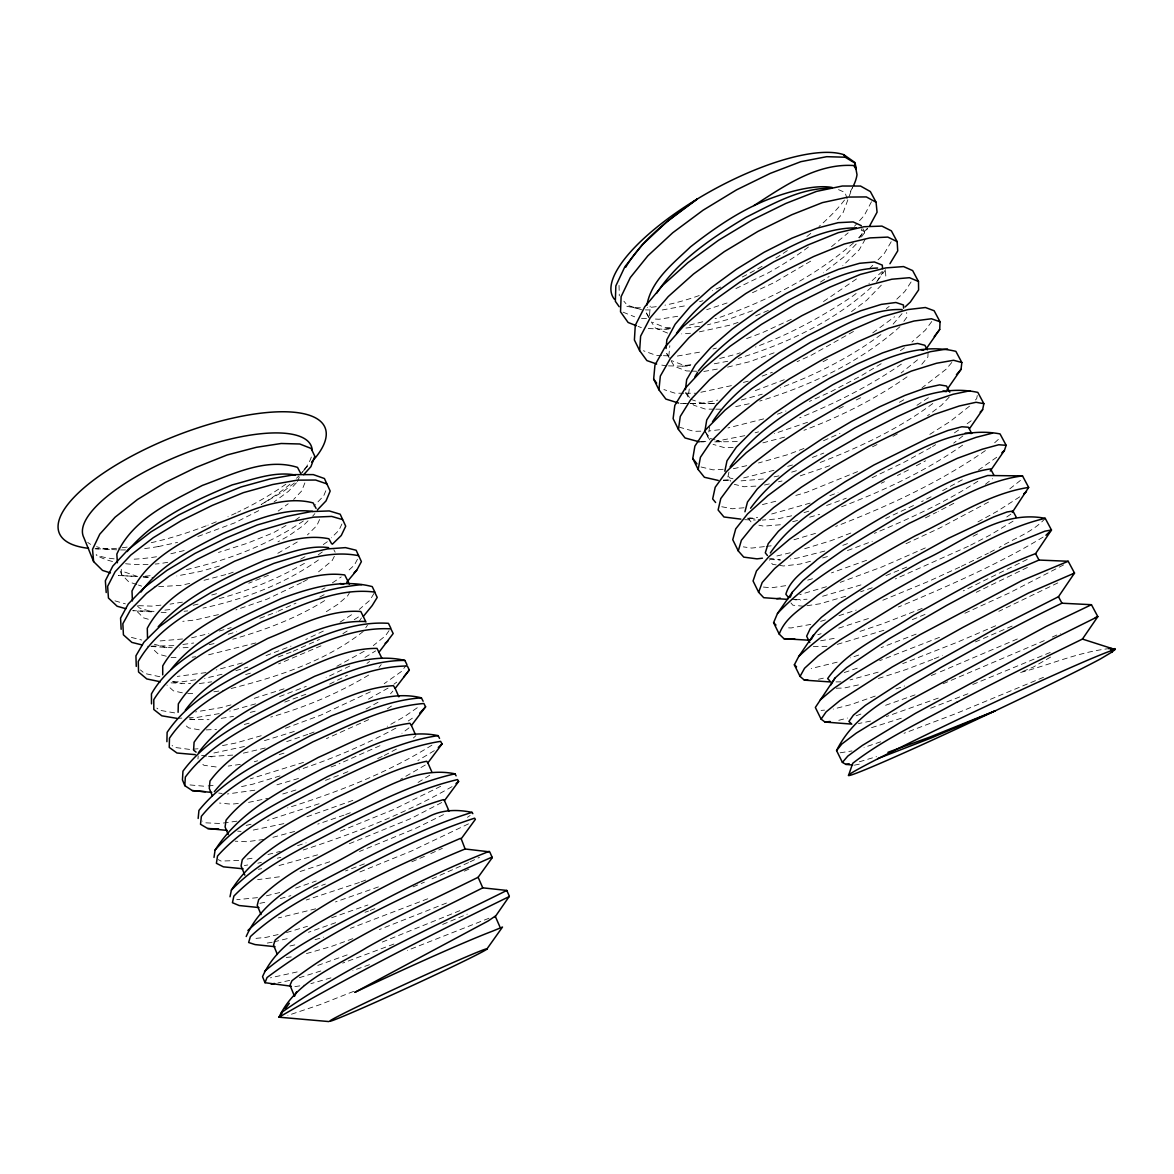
<?xml version="1.0" encoding="UTF-8"?>
<svg xmlns="http://www.w3.org/2000/svg" width="1174" height="1174" viewBox="0 0 1174 1174"><rect width="100%" height="100%" fill="white"/><g stroke="black" fill="none" stroke-linecap="round" stroke-linejoin="round"><path stroke-width="0.75" stroke-dasharray="5 3.75" d="M928.062 352.758L927.9 356.955L920.621 365.745M648.606 317.494L646.448 313.135L646.639 309.907M649.53 315.733L650.176 306.135M197.966 758.991L198.186 755.895M668.813 356.148L669.826 345.684M689.255 388.976L688.155 397.252L685.22 391.324L689.798 397.986M709.947 439.957L707.893 437.051L709.771 426.074M977.267 395.521L976.709 398.646L974.317 401.156M728.951 472.095L727.821 477.26L730.742 481.252M837.532 219.538L843.137 212.523L852.368 187.708M297.521 481.604L299.429 476.673M304.873 482.896L301.645 490.996L293.647 499.434M325.814 490.776L323.76 495.736L313.898 506.141M319.592 519.524L316.833 525.629L307.456 534.889M341.913 524.015L338.993 530.266L331.406 537.765M334.37 556.285L332.154 560.585L316.642 573.411M871.475 201.752L864.24 215.517L854.467 226.288M357.468 559.235L354.357 565.105L346.594 572.296M859.661 237.926L862.259 233.318L861.687 228.725M865.326 239.114L859.236 249.768L842.756 265.764M349.984 591.857L347.621 595.864L337.789 604.346L324.303 612.96M891.213 241.741L884.389 253.349L875.569 262.404M374.007 593.398L369.869 600.266L359.259 609.453M876.435 282.259L882.848 272.119M881.336 285.15L866.691 300.25L850.035 312.695M358.965 621.736L361.431 617.935M911.083 281.98L904.743 291.578L895.645 300.25M365.745 627.752L367.418 625.272M389.034 630.643L385.512 635.75L373.303 645.612M1045.227 518.336C1033.179 531.925 1014.615 538.294 999.162 547.495M902.043 313.619L892.93 324.376M877.462 280.835L885.768 269.433M903.877 321.294L906.812 317.259L906.695 312.563M861.408 237.031L867.63 228.607M931.774 321.515L925.303 330.202L911.934 342.045M378.997 667.419L381.212 664.572M406.879 664.499L401.317 671.572L384.206 683.664M951.791 362.473L946.097 369.238L922.03 387.816M390.546 693.775L392.85 691.104M312.68 516.164L314.896 513.61M302.246 472.212L307.955 466.019A142.993 47.459 -21.6 0 1 302.877 470.657M858.62 237.779L867.248 228.46M296.391 482.822L288.452 491.348L274.158 501.856M949.208 397.091L941.519 405.221L927.533 415.757M856.213 244.06L843.871 256.93L823.341 272.794M969.504 406.175L950.074 421.525L927.02 436.126M869.259 268.861L874.307 263.695M308.028 520.845L303.362 525.526L288.877 535.755L277.959 541.816M882.29 271.399L868.965 283.506M408.992 727.895L401.948 733.28M871.343 287.19C833.936 321.456 786.433 343.747 738.241 358.452M413.424 737.991L415.904 735.643M962.915 435.877L953.728 443.126M994.657 442.774L998.458 439.311M899.944 326.68C860.175 362.179 810.398 385.586 759.769 401.053M996.726 457.244L977.971 470.451M425.296 765.037L400.51 779.36M831.5 246.657L848.186 232.819M917.51 359.86L901.104 372.994M853.527 242.915C814.33 276.903 767.326 300.911 718.517 317.816L715.083 318.668M363.236 631.48C325.139 661.505 277.578 676.723 231.117 688.507M429.772 775.222L416.095 783.674M985.412 484.334L992.529 478.684M1009.801 488.854L1020.426 480.43M856.492 278.942L822.02 302.569M856.125 293.5L853.278 295.716C822.725 316.364 790.073 334.135 755.484 347.034M932.802 403.518C898.242 429.214 858.737 447.69 818.674 463.055M294.395 483.028L283.081 491.627L261.142 504.497A122.61 39.901 -21.6 0 0 289.963 484.231M1019.736 496.837L997.504 511.13L976.401 522.753M366.992 663.413L369.561 661.476M886.267 308.615L889.158 306.443M393.936 684.207L396.724 682.138M872.781 332.873L894.617 316.76M958.571 430.051L952.613 434.087M967.156 423.726L971.441 420.571M295.481 520.067L299.781 516.912M303.42 520.918C267.672 545.308 226.303 560.834 184.186 570.094M278.165 511.072L288.202 503.763M880.911 334.634C850.314 357.219 816.018 374.667 780.402 387.846M900.385 350.688L904.816 347.548M323.261 544.589L327.619 541.522M318.227 554.818L322.601 551.765M297.271 542.006L275.699 554.524M901.397 364.16C869.787 385.997 835.14 403.269 799.641 417.841M441.747 802.532L411.516 818.263L347.122 844.62M417.269 707.731L404.458 716.61L387.303 726.266M1006.778 517L1011.225 513.904M985.412 450.581C939.317 482.573 887.896 506.288 835.683 526.436M962.651 445.122C925.332 471.39 883.494 490.673 841.024 506.992M387.347 708.876L393.393 704.738M408.244 720.997L413.952 717.094M318.418 559.998C284.108 584.226 243.854 599.327 202.97 608.117M332.403 582.876L341.238 576.904M1013.045 521.168L990.313 534.948L969.944 545.528M810.647 261.186L774.341 282.494L751.947 292.942M467.384 817.339L470.114 815.504M907.047 376.854C875.202 399.043 840.246 416.682 803.955 430.3M916.953 405.309L930.586 396.298M1043.099 537.09C998.238 564.312 949.854 585.254 901.632 605.696L898.315 606.987M324.67 600.589C296.362 618.272 264.752 630.159 232.731 639.228M340.005 622.205L353.447 613.503M820.435 282.098L829.152 276.462M354.24 619.681L360.227 615.822M431.9 745.152C387.317 773.094 337.598 792.083 287.586 807.888M977.825 481.267C945.334 502.267 910.011 518.497 874.366 533.334M434.321 750.656L417.885 760.547M853.498 331.45L811.718 355.003L797.117 361.665M932.523 446.604L935.619 444.682M364.204 651.247L336.747 666.392M342.896 633.667L347.445 630.849M364.982 657.425L375.621 650.895M881.16 363.705L860.381 376.267L830.678 391.808L809.444 401.391M388.066 688.081L366.479 700.232M962.313 479.77L940.389 491.877M440.676 786.301L393.085 809.737L337.143 832.483M1027.221 559.411L963.34 590.83M368.665 675.079C338.171 693.423 304.976 707.32 270.783 717.079M899.431 402.3L906.959 397.927M1050.583 657.073L1033.502 666.979L1020.015 672.614C1049.585 664.954 1078.319 652.142 1108.711 648.65M452.063 786.624C405.206 813.523 354.533 833.305 303.259 849.991M286.001 525.512L273.366 532.776L247.024 543.357L218.452 552.47M1063.659 564.87L1009.361 592.914L961.888 614.618M258.706 510.646L234.756 522.841L195.06 537.516M366.039 709.008L380.053 701.127M300.632 559.176L305.416 556.491M395.887 728.1C364.938 744.918 332.315 758.786 298.915 769.88M988.552 502.061L939.449 528.183L903.422 544.897M304.433 563.359C277.108 578.973 247.714 591.153 217.263 599.166M953.816 503.323L938.114 511.468M892.974 436.302L899.123 432.913M930.997 447.455L904.905 461.822L869.508 478.992M321.808 589.612L325.037 587.866M319.754 597.082L327.267 592.987M301.483 582.715L266.836 599.268L235.989 609.893M303.053 581.864L307.793 579.325M823.077 361.695L827.729 359.215M323.32 631.084L305.783 639.478M908.485 469.908L897.406 475.514M916.263 465.77L925.611 460.81M384.28 755.498L398.544 747.97M931.055 496.807L921.59 501.65M468.485 823.869L411.017 851.223L358.158 872.664M973.07 536.269L977.751 533.818M989.99 552.308L997.636 548.287M443.523 814.624L415.86 828.257L359.508 851.473M349.735 666.054L326.137 677.633M1027.397 567.453L976.225 592.312M320.986 645.861L278.605 663.897M1057.833 582.891L998.839 611.316M838.882 408.728L843.622 406.336M856.242 399.967L860.982 397.59M370.368 691.853L320.605 715.215L285.238 728.306M925.45 517.866L936.529 512.275M329.63 684.104L347.46 675.226M872.502 446.78L877.286 444.447M961.315 566.352L988.464 553.101M470.099 861.848L479.462 857.314M968.345 546.292L895.395 578.929M368.695 719.618L326.431 738.622M913.504 505.524L885.724 518.468M881.278 483.218L884.506 481.678M380.009 745.681L339.125 763.834M925.332 547.906L881.865 566.969L840.217 582.363M377.646 758.58L382.621 756.261M791.32 319.313L762.337 332.697L743.685 339.682M268.435 575.26L248.741 583.229M959.716 567.13L928.414 581.423L879.693 601.528M278.047 611.287L295.98 603.128M468.543 862.596L429.258 880.06M768.31 310.406L753.532 316.775M430.799 853.571L442.349 848.347M464.376 871.167L469.336 868.921M293.221 651.262L319.489 639.463M823.502 440.72L839.968 433.367M1044.288 640.622L941.753 684.339M1052.286 637.056L1060.298 633.49M1017.344 638.979L937.879 672.849M857.578 471.625L806.67 492.258L792.92 496.294M995.684 625.771L957.177 642.266L902.733 663.618M1012.091 626.065L975.447 641.885M411.795 861.775L427.497 855.068M1043.51 677.31L956.561 713.352L904.039 733.28M343.292 773.578L348.164 771.538M1050.187 652.465L969.709 685.748M459.914 910.628L380.2 942.898M939.464 637.35L879.664 660.668M442.657 924.422L467.267 914.15M353.638 991.384L320.032 1004.636L287.894 1015.407M906.798 567.071L885.856 575.627M413.101 886.84L424.401 882.158M427.762 898.756L350.395 928.37M922.162 608.426L882.569 623.79L858.003 632.067M912.301 619.637L925.215 614.354M446.458 903.041L379.363 929.573M735.893 288.584L767.913 273.043A122.419 37.025 -26.6 0 0 809.341 246.32M934.24 658.775L942.384 655.488M967.904 693.761L927.886 709.301M393.921 944.057L342.661 963.091M931.231 675.49L936.236 673.524M915.06 694.876L882.437 706.41M370.206 910.466L378.292 907.282M916.131 634.107L881.131 647.608M364.366 863.888L345.538 870.932M488.956 918.259L407.393 950.412M850.812 533.055L831.119 540.642L801.871 549.593M866.632 560.292L831.456 572.883M284.02 688.83L251.662 699.146M279.544 696.578L306.297 686.35M829.857 495.677L838.031 492.552M938.275 698.075L886.341 716.566M803.926 448.483L787.666 454.676L758.492 462.982M266.043 655.62L291.02 646.126M278.223 656.97L291.548 651.893M812.364 457.434L823.766 453.091M932.626 659.421L905.785 669.635L877.477 678.792M361.034 881.85L365.936 879.986M378.41 886.898L335.485 901.926M777.408 414.217L785.964 410.988M259.836 618.316L276.418 612.036M347.181 954.888L315.175 966.363M762.161 376.12L772.375 372.275M755.308 390.619L784.276 379.701M872.223 587.763L860.615 591.769M352.846 800.389L303.905 817.838M344.041 815.138L317.787 824.119M345.67 814.521L350.542 812.672M736.817 354.034L740.207 352.772M847.437 550.562L872.282 541.273M331.024 766.945L337.496 764.509M325.477 780.343L341.678 774.268M727.058 302.965L706.704 309.701M307.793 734.381L286.691 741.645M309.408 733.779L314.236 731.974M842.829 545.352L847.789 543.503M880.72 741.807L864.035 747.456M284.754 702.081L307.236 693.746M826.569 505.51L846.337 498.172M369.472 964.69L352.86 970.575M829.783 465.726L797.953 476.644M807.609 422.258L774.253 433.676M228.534 573.866L233.611 572.017M335.676 922.676L308.454 932.303M774.092 352.802L749.775 361.651L726.853 367.301M352.816 938.657L331.362 946.464L304.198 954.227M752.461 310.684L728.364 319.387L707.452 324.816M738.035 322.38L731.138 324.875L699.366 331.86M331.64 917.76L367.888 904.978M856.169 715.758L864.357 712.838M359.391 882.481L306.238 900.018M901.324 718.224L868.349 728.672M365.026 912.286L368.489 911.083M875.246 696.065L850.666 704.679L833.232 709.081M313.385 888.278L325.418 884.081M295.613 888.116L316.246 880.984M895.938 688.962L904.567 685.998M844.267 672.541L860.703 667.037M858.722 655.063L850.343 657.836M297.55 845.676L306.15 842.829M300.104 871.534L329.879 861.701M298.519 778.45L273.659 785.788M319.093 803.75L267.467 820.406M837.179 662.165L811.219 668.52M320.796 970.986L297.903 978.147M860.953 584.901L820.435 596.906M868.452 618.507L835.947 629.044M838.97 615.66L856.198 610.098M303.538 762.381L250.209 778.876M330.921 977.869L310.89 983.636M824.838 551.046L797.087 558.149L790.44 558.883M294.63 831.456L272.559 837.414M826.452 586.707L799.758 594.646M817.794 634.723L821.096 633.696M883.919 630.262L836.71 644.541M294.307 731.431L261.714 741.498M820.655 621.354L825.615 619.828M295.921 789.985L281.026 794.505M804.014 512.642L809.268 511.028M245.645 674.595L250.884 673.01M815.534 533.363L791.628 540.436M255.565 703.857L229.722 711.106M280.014 775.911L252.454 784.276L238.19 787.314M317.596 854.848L276.873 866.148M845.72 596.26L819.892 603.803L805.115 605.989M279.177 754.589L287.41 752.108M286.456 932.596L307.529 926.271M859.324 761.809L876.494 756.643M878.152 672.159L850.02 679.922M791.658 472.139L798.658 470.07M235.842 670.648L247.802 667.111M810.163 503.088L770.98 514.183M242.211 662.943L216.398 669.928M315.058 939.699L323.642 937.175M822.636 557.958L830.899 555.537M699.601 301.703L702.977 300.72M244.471 746.488L212.538 753.282M283.859 823.62L252.909 830.15M773.945 470.304L741.88 478.361M787.681 466.357L792.832 464.889M219.215 631.04L231.161 627.62M228.211 634.224L236.737 631.759M807.683 580.117L815.974 577.74M254.303 761.75L257.62 760.796M261.215 735.716L235.343 743.127L221.035 745.842M219.406 566.073L200.314 571.459L176.819 575.979M809.664 517.176L819.584 514.373M211.716 595.027L216.838 593.604M280.293 898.594L290.873 895.645M741.308 399.996L762.264 394.171M755.102 432.81L758.536 431.856M255.859 642.941L206.242 655.4M279.75 892.519L265.911 895.953M315.659 908.823L278.37 917.936M763.716 418.869L727.939 427.967M289.67 980.407L277.945 982.902M790.234 552.763L773.314 556.843M244.309 724.461L249.284 723.111M230.97 704.884L220.624 707.702L195.486 711.943M810.515 561.26L800.052 564.078L783.454 565.985L778.01 565.164M297.169 971.925L270.446 977.825M727.777 361.269L711.767 364.248M731.402 385.63L700.878 392.263M743.391 382.431L748.528 381.066M762.865 442.862L785.832 436.787M204.027 580.294L226.773 574.321M838.794 720.308L847.481 718.033M222.033 674.243L204.614 678.396M719.691 358.481L735.1 354.489M265.265 747.999L243.209 753.194M712.97 348.972L716.404 348.091M257.854 863.228L261.391 862.318M277.313 858.223L280.85 857.314M749.173 403.753L733.266 407.158M267.951 854.511L280.337 851.37M689.432 325.11L703.109 321.676M870.55 721.1L858.414 723.58M762.425 504.571L777.452 500.843M792.655 521.696L799.655 519.95M250.326 712.383L258.706 710.314M191.567 637.82L208.855 633.593M170.832 553.776L186.563 549.99M272.192 942.252L263.71 943.632M273.85 941.856L288.789 938.275M193.211 605.27L200.123 603.656M246.158 825.41L251.485 824.148M278.135 934.548L266.513 937.278L252.689 938.716M182.425 602.145L169.995 604.14M218.467 614.618L195.192 620.004L182.792 621.339M733.354 468.734L746.752 465.652M764.465 485.038L769.733 483.82M778.523 481.795L782.031 480.988M289.934 946.009L298.211 944.116M818.483 679.262L825.513 677.677M158.241 546.6L177.597 542.388M189.704 583.419L180.737 585.371L154.102 586.927M791.658 515.797L777.467 518.893L762.366 520.082M209.133 644.658L215.84 643.191M858.443 684.912L844.15 688.023L835.741 688.228M744.815 435.671L716.213 441.219M854.408 765.184L862.538 763.452M719.545 429.728L709.36 430.931M248.55 802.385L267.687 798.364M259.865 903.32L266.557 901.955M254.846 790.205L227.316 793.991M257.532 897.64L236.781 899.695M763.394 478.977L741.102 480.856M774.077 476.835L779.419 475.778M690.576 403.518L700.893 403.445L717.74 400.114M240.332 764.377L228.196 766.079M662.239 309.98L686.1 305.636M826.951 646.316L813.347 646.522M232.731 755.102L208.664 756.57M668.476 365.877L682.358 366.156L692.499 364.336M810.75 624.407L791.173 627.943L785.699 627.752M820.655 640.784L836.93 637.893M677.339 356.06L702.712 351.613M703.798 371.468L717.989 368.974M167.721 562.302L160.677 563.52A124.4 48.281 -17.3 0 1 155.188 564.048M219.23 713.616L197.702 717.314L189.014 717.74M244.368 865.561L247.743 864.974M279.383 876.802L257.62 879.664M238.674 860.483L221.035 861.07L218.217 859.617M247.112 859.074L255.565 857.666M648.268 328.529L664.014 329.248L674.184 327.59M221.226 718.356L233.509 716.375M258.324 869.274L261.685 868.731M677.692 316.29L659.04 319.255L653.786 318.976M690.473 333.255L681.624 333.9M840.158 752.798L851.986 750.949M195.603 679.761L183.012 681.668L172.519 681.903M294.865 986.615L304.389 985.177M785.714 585.679L771.318 587.807L763.159 587.044M206.022 672.599L177.318 676.415M213.917 691.779L224.483 690.224M794.974 599.826L807.037 599.224M199.331 683.562L211.658 681.83M263.886 839.41L246.98 841.729L235.167 841.186M236.928 821.184L219.92 823.488L205.435 822.813L202.53 821.081M173.869 645.641L147.337 646.243M182.895 644.453L193.725 643.014M685.954 328.06L702.155 325.961M182.542 638.979L159.238 641.019M192.125 657.205L195.647 656.75M188.119 647.549L179.314 647.887M764.391 546.614L751.683 548.082L743.333 546.864M766.211 546.394L771.656 545.763M164.888 610.128L172.138 609.321M160.926 605.138L151.872 606.136L134.144 605.505M286.265 957.47L292.693 956.766M238.322 803.456L231.498 804.175L219.509 803.06M208.106 785.92L216.676 785.024M184.142 611.258L187.693 610.891M747.589 518.512L757.641 517.573M145.18 576.17L150.624 575.656M821.081 710.417L824.559 710.123M744.008 507.77L732.253 508.768L720.308 506.449M780.402 524.749L763.643 526.157L758.874 525.189M193.035 749.159L198.215 748.777M723.316 480.107L731.769 479.564M723.184 469.292L713.014 469.849L700.834 466.929M755.88 486.109L744.037 486.74L734.308 484.319M176.863 718.356L182.073 718.092M206.184 729.89L216.559 729.421M664.014 329.248L669.019 329.058M189.601 719.486L209.016 719.677M700.849 441.747L709.375 441.453M700.819 431.166L693.966 431.342L679.775 427.321M733.163 447.529L724.637 447.734L713.044 444.33M714.79 441.879L738.842 441.585M682.358 366.156L690.826 366.009M187.693 693.585L196.41 693.438M836.005 681.903L841.068 681.83M690.547 403.489L718.092 403.504M171.052 682.857L190.599 683.65M683.752 393.231L675.123 393.231L663.882 389.577M685.469 393.231L695.83 393.246M700.893 403.445L714.658 403.489M645.392 309.907L653.815 309.936M714.041 409.168L705.427 409.124L693.614 405.162L691.794 402.521M715.758 409.168L722.656 409.198M699.146 441.806L707.834 441.85M171.052 657.455L178.066 657.528M150.918 646.492L172.285 647.755M666.744 365.848L658.291 364.6M723.507 480.533L730.551 480.665M661.696 355.634L656.471 355.502L643.396 350.747M663.427 355.678L668.652 355.825M689.901 371.028L686.423 370.911L674.39 366.391L665.731 352.024L668.622 356.324M691.633 371.087L696.842 371.248M154.029 611.361L132.779 610.685L152.297 611.918L139.427 607.985L137.094 605.637M744.654 519.686L755.337 520.038M690.547 365.466L683.591 365.217L671.513 360.609M161.131 612.314L168.205 612.637M769.645 559.47L780.461 559.983L769.557 558.252M95.754 548.669L110.18 549.359M641.518 318.33L646.771 318.609M135.949 576.419L118.339 575.451L136.169 576.478M237.662 831.163L241.052 831.353M670.075 327.781L664.807 327.458L652.524 322.307M143.228 576.918L153.75 577.652M143.052 576.889L150.169 577.388M189.997 784.936L204.672 786.272M803.471 606.224L792.861 605.212L790.909 602.878M791.569 599.239L800.448 600.163M218.716 793.096L222.15 793.448M189.586 749.408L174.691 747.412L172.094 745.505M216.177 766.974L204.012 765.301L199.096 761.5M201.561 755.337L206.785 756.115M208.532 756.379L212.024 756.892M776.205 564.885L772.58 564.342L769.41 560.336M174.632 712.897L159.547 710.241L156.861 708.113M199.228 729.802L188.662 727.909L183.584 723.654M189.806 718.782L196.88 720.132M749.54 517.881L760.679 520.214M159.811 676.723L144.534 673.436L140.396 669.914M182.381 692.836L173.459 690.87L166.899 685.014M172.475 681.551L181.882 683.723M131.385 637.409L141.702 640.021M732.972 478.772L729.729 477.95L727.763 475.25M166.312 656.222L158.402 654.182L151.637 647.784M154.308 644.232L167.016 647.652M632.654 307.324L640.476 309.466M114.949 600.853L125.383 603.862M148.291 619.256L143.477 617.832L136.522 610.92M715.098 439.912L710.123 438.43L704.914 431.049M716.756 440.411L721.731 441.908M642.031 309.892L627.268 305.196L623.849 301.175M136.8 584.52L128.7 581.834L121.553 574.409L120.203 571.107M138.429 585.063L141.672 586.134M137.71 576.522L124.693 572.076L122.287 569.551M690.723 399.321L702.566 403.372M638.054 326.357L641.371 327.649M623.042 312.167L634.679 316.819M667.61 333.093L655.356 328.03L651.335 321.97M838.529 189.645L845.045 192.507L847.731 200.725M861.202 230.089L864.446 231.557L864.974 236.091M747.985 517.91L751.624 522.709M646.448 313.135L650.778 319.695M333.842 549.799L335.177 552.206M862.875 228.607L864.446 231.557M705.662 432.546L707.893 437.051M885.431 271.062L885.959 277.974M121.26 569.273L121.553 574.409M619.036 285.385L619.285 295.819M852.764 187.15A138.415 45.316 -28.9 0 1 848.435 194.517M844.488 200.064A138.415 45.316 -28.9 0 1 818.953 226.553M810.794 233.377A138.415 45.316 -28.9 0 1 806.509 236.766M787.358 250.62A138.415 45.316 -28.9 0 1 775.632 258.221M762.073 266.337A138.415 45.316 -28.9 0 1 740.266 278.003M720.704 287.087A138.415 45.316 -28.9 0 1 712.457 290.521M699.234 295.54A138.415 45.316 -28.9 0 1 664.968 305.167M656.281 306.649A138.415 45.316 -28.9 0 1 647.432 307.573M640.461 307.793A138.415 45.316 -28.9 0 1 623.893 305.372M311.315 457.038A122.61 39.901 -21.6 0 1 300.133 474.531M298.827 475.925A122.61 39.901 -21.6 0 1 296.508 478.258M90.618 544.354A122.61 39.901 -21.6 0 1 87.727 542.359M148.056 564.43A124.4 48.281 -17.3 0 1 125.53 563.725M112.528 561.495A124.4 48.281 -17.3 0 1 96.151 554.935M156.524 556.755A117.738 41.105 -18.9 0 1 131.195 559.294M114.142 558.839A117.738 41.105 -18.9 0 1 96.253 554.891M158.27 546.541A117.591 41.736 -18.8 0 1 141.643 548.904M125.501 549.931A117.591 41.736 -18.8 0 1 118.427 549.872M116.725 549.814A117.591 41.736 -18.8 0 1 96.561 546.702M285.898 484.158A142.993 47.459 -21.6 0 1 237.676 512.231M236.077 512.994A142.993 47.459 -21.6 0 1 227.961 516.751M216.28 521.799A142.993 47.459 -21.6 0 1 207.857 525.189M206.184 525.835A142.993 47.459 -21.6 0 1 148.937 543.21M127.159 547.099A142.993 47.459 -21.6 0 1 118.222 548.141M116.49 548.302A142.993 47.459 -21.6 0 1 94.977 548.83M688.83 403.504L680.245 403.577L688.844 403.518"/><path stroke-width="1.5" d="M162.716 674.83L162.731 665.893C181.647 633.05 218.966 616.893 251.016 599.65C280.689 588.145 312.02 570.447 344.76 574.952L349.412 584.285M166.899 741.689L167.119 732.341C192.521 694.597 237.265 676.18 276.095 655.444C311.565 640.696 349.074 620.591 388.447 623.335L390.781 628.09M178.096 712.31L178.331 703.886C198.421 671.836 235.475 655.928 267.555 638.509C297.227 626.652 327.957 609.071 360.814 611.507L365.965 621.985M925.728 349.544L939.714 329.424L940.036 321.779L934.137 310.743L925.42 307.515L907.986 309.554L882.628 316.628L851.957 329.879L817.779 347.005L783.307 367.183L751.521 388.799L725.018 410.152L705.765 429.684L694.891 446.105L692.777 458.55L698.178 469.512L704.4 477.275L718.239 480.43M211.746 792.406L192.301 790.586L184.802 785.655L185.345 777.041C212.465 740.618 256.754 722.377 295.672 701.421C331.127 686.1 367.932 666.362 407.319 665.996L409.315 669.987L395.168 688.434L398.852 696.828M646.947 305.064C651.188 280.381 673.333 263.314 690.517 246.848C715.245 227.521 741.484 209.442 771.024 198.289A115.536 36.409 -28.7 0 1 832.278 187.502M656.662 364.028L646.889 360.579L639.625 350.615L640.622 336.131L650.249 317.772L668.241 296.582L693.541 273.982L724.299 251.647L758.022 231.351L791.79 214.739L822.46 202.603L848.186 197.071L866.339 196.924L876.068 202.236L877.066 212.215L869.714 225.79M678.645 403.078L665.863 399.072L658.937 389.827L653.654 379.099L654.945 365.143L664.895 347.284L683.209 326.533L708.832 304.257L739.855 282.098L773.769 261.846L807.653 245.087L838.324 232.657L863.961 226.729L881.923 226.098L891.389 230.867L897.156 241.653L897.728 250.869L889.921 263.724M666.054 348.502L666.861 339.712L675.138 324.273L690.239 306.561L711.209 287.733L736.538 269.154L764.171 252.219L791.819 238.219L817.163 228.167L838.119 222.678L853.16 221.915L861.32 225.672M198.157 818.469L198.934 810.412C227.36 775.031 271.282 756.863 310.288 735.76C345.743 719.97 382.122 700.599 421.393 697.84L423.139 701.26M658.937 389.827L660.331 376.076L670.413 358.422L688.859 337.818L714.584 315.659L745.725 293.588L779.712 273.337L813.626 256.534L844.297 244.001L869.905 237.911L887.793 237.089L897.156 241.653M947.007 389.607L961.051 369.34L961.829 362.502L955.871 351.349C912.066 340.812 870.125 365.261 832.615 384.823C795.4 407.466 754.75 429.801 730.067 466.914M685.425 389.651L686.687 379.628L695.346 364.762L710.813 347.533L732.15 329.072L757.773 310.699L785.641 293.808L813.406 279.647L838.735 269.257L859.588 263.299L874.425 261.978L882.276 265.104L882.569 268.611M699.146 441.806L685.029 437.961L678.455 429.464L680.26 416.462L690.796 399.512L709.712 379.525L735.878 357.835L767.385 336.013L801.651 315.806L835.727 298.812L866.397 285.869L891.858 279.221L909.483 277.695L918.479 281.496L918.611 289.934L910.334 302.056L905.095 306.957M214.006 857.431L215.091 850.049C240.186 810.764 282.787 789.295 322.865 768.471C359.127 752.974 396.797 727.058 438.107 735.643L439.546 738.373M704.914 431.049L706.733 419.984L715.773 405.69L731.637 388.961L753.326 370.881L779.257 352.728L807.345 335.852L835.228 321.544L860.571 310.831L881.307 304.389L895.909 302.496L903.452 304.976L903.569 308.16M698.178 469.512L700.408 457.288L711.4 441.057L730.8 421.701L757.421 400.481L789.31 378.938L823.855 358.774L858.077 341.59L888.747 328.236L914.076 321.001L931.422 318.756L940.036 321.779M230.016 896.775L231.395 890.068C256.358 850.416 300.515 830.649 340.137 809.077C376.59 794.064 413.483 765.257 454.984 773.827L456.114 775.838M969.519 428.642L982.623 409.682L983.871 403.68L977.839 392.395C933.433 382.841 892.651 408.508 854.863 427.923C817.486 450.508 776.909 472.315 750.582 508.225M724.828 471.2L727 460.766L736.421 447.074L752.681 430.873L774.737 413.175L800.991 395.242L829.299 378.395L857.299 363.925L882.643 352.875L903.261 345.948L917.642 343.454L924.877 345.273L927.299 349.837M486.652 949.355A86.979 2.143 -24.7 0 0 374.609 998.428A86.979 2.143 -24.7 0 0 362.487 1008.04A86.979 2.143 -24.7 0 0 486.652 949.355L502.501 927.049L492.552 931.143A108.639 3.434 -24.6 0 0 380.361 980.334L354.768 992.368L488.105 921.003L495.208 916.16L499.889 926.829M744.947 511.776L747.486 502.002L757.303 488.927L773.959 473.254L796.398 455.952L822.959 438.24L851.502 421.422L879.634 406.791L904.978 395.389L925.479 387.978L939.611 384.867L946.523 386.026L949.795 392.189M246.202 936.514C265.926 891.844 318.242 873.515 357.6 850.093C379.818 837.678 403.269 827.787 426.617 817.75C440.793 809.693 456.348 809.121 472.036 812.379L472.843 813.67M762.454 558.193L757.01 558.868L743.744 557.122L738.27 550.929L741.381 540.289L753.326 525.57L773.695 507.52L801.24 487.269L833.922 466.298L869.054 446.223L934.24 414.437L959.261 405.999L976.034 402.271L983.871 403.68M770.335 552.983C795.752 515.562 839.836 495.061 877.374 471.537C915.456 452.239 955.152 425.37 1000.043 433.91L1006.147 445.313L1004.416 450.478L990.254 471.038M848.67 775.119L852.706 763.32C884.433 738.651 921.663 721.79 956.663 702.287M495.002 917.011L509.369 896.261L506.786 890.435L482.763 887.837C443.904 907.414 404.516 926.183 366.596 947.667C334.942 967.053 295.789 981.303 279.03 1017.198L328.867 1021.571M787.666 599.386L763.731 597.698L758.639 592.298L762.19 582.48L774.649 568.539L795.517 551.164L823.546 531.44L856.638 510.749L892.049 490.732L926.726 472.946L957.382 458.3L982.256 449.231L998.722 444.755L1006.147 445.313M296.552 991.913L294.513 996.286L289.993 985.265L291.959 980.716C348.443 937.498 414.671 908.823 478.126 877.271L492.288 857.636L489.734 851.869L465.124 848.993C425.149 865.209 386.686 884.888 348.883 905.638C317.229 924.804 278.355 940.579 262.536 976.651L265.001 982.711L291.225 986.219M265.001 982.711L267.041 977.531C335.162 926.55 414.422 891.624 491.847 857.181L492.288 857.636M790.293 597.199L792.318 592.21L803.001 580.499L820.553 566.015L843.827 549.593L900.15 515.65L953.596 488.002L974.082 479.975L987.701 475.514L1022.51 475.896L1028.673 487.415L1012.237 512.422M810.265 640.3L783.939 638.7L779.228 634.121L773.593 622.675L777.481 613.459L792.318 592.21M779.228 634.121C785.567 616.291 804.102 607.119 817.603 595.321C848.846 573.382 881.806 554.025 915.324 535.77C952.217 518.468 987.877 493.711 1028.673 487.415M625.61 267.378C642.721 238.557 670.53 218.144 697.385 198.949L667.096 221.593L642.325 244.764L624.906 266.689L615.836 285.913L615.352 301.307L619.197 306.737M811.278 639.478C817.794 626.417 831.94 619.212 842.624 609.937C868.466 591.799 895.615 575.656 923.19 560.292C962.005 542.828 999.749 509.575 1045.227 518.336L1051.464 530.002L1035.585 553.629C992.866 569.669 953.376 593.384 913.489 615.323C884.506 635.075 848.303 649.266 827.655 678.587L829.842 680.847M656.545 293.383C678.234 260.07 712.589 237.412 746.121 217.249C773.05 203.938 800.873 187.458 831.896 188.266M830.943 681.977L804.366 680.142L800.052 676.4L794.358 664.822L798.716 656.471L813.523 634.899M141.012 591.99C160.985 564.356 193.079 548.522 222.84 533.451C250.913 521.608 281.731 507.594 312.739 511.394M346.712 582.26L356.676 570.359L361.401 561.627L356.133 550.239L345.464 547.627L327.414 548.933L303.039 554.392L273.821 563.403L242.607 576.772L211.423 592.283L183.115 609.218L160.031 626.27L143.947 642.163L135.935 655.811L136.257 666.406M676.488 333.387C699.22 300.749 733.75 278.576 767.385 258.427C795.312 244.383 824.104 227.609 856.33 227.903M800.052 676.4L804.542 668.285L818.014 655.958L839.924 639.991L902.85 601.264L938.877 581.35L1004.504 547.583L1044.889 531.176L1051.464 530.002L1045.931 535.256M694.905 376.781L697.517 372.349M830.84 684.985L834.978 678.073L846.527 667.712L889.011 638.832L946.508 605.476L1000.189 576.713L1039.005 560.057L1068.208 561.275L1074.518 573.059L1058.478 596.715L995.288 628.794L908.544 677.398L865.326 705.383L853.395 715.157L848.919 721.452L850.871 723.228M171.301 669.136C198.92 634.62 242.02 616.981 281.114 598.608C310.068 587.939 341.326 578.591 372.217 586.604L374.829 592.019M712.486 421.804C736.01 386.055 774.884 364.043 810.618 342.206C839.454 328.559 869.259 308.19 902.16 309.569M834.978 678.073L815.343 707.452L821.11 719.148L824.999 722.039L851.84 724.123M185.301 710.226C206.492 681.184 241.228 665.805 272.089 649.163C301.41 636.381 332.477 620.048 365.217 621.53M1046.372 656.721L1082.428 639.067L1097.822 616.629L1091.438 604.698L1061.942 603.216C1020.47 622.983 980.437 645.495 940.301 667.786C903.217 691.545 857.225 708.641 836.563 750.553L842.389 762.381L845.867 764.391L852.706 765.037M821.11 719.148L826.085 711.914L840.07 700.438L892.035 667.081L962.724 627.474L1028.483 593.031L1074.518 573.059L1072.361 574.732M379.085 652.098L393.187 633.534L390.898 628.868C351.51 626.534 314.104 646.595 278.634 661.402C239.79 682.182 195.104 700.57 169.482 738.153L169.232 747.398L176.981 753.018L195.28 754.647M198.406 752.783C226.582 714.805 273.645 697.239 314.515 676.356C343.263 665.188 373.479 653.111 404.839 660.404L406.879 664.499M465.124 848.993L461.206 838.779L475.367 819.379L474.604 818.19C436.831 830.253 400.936 847.833 365.613 865.708C326.181 887.265 283.624 905.741 250.37 936.617L248.639 942.502L255.081 944.586L275.01 946.699M282.127 1013.015L279.03 1017.198C353.888 973.73 431.46 934.636 509.252 896.554M285.223 1008.833L289.347 1003.256M448.072 810.148L449.011 810.999L444.462 800.653L458.623 781.488L457.537 779.58C419.089 788.635 383.238 806.817 347.856 823.987C308.571 845.427 265.573 863.697 233.861 896.114L232.437 902.703L239.158 905.536L258.955 907.561M431.724 771.685L427.864 762.88L442.026 743.964L440.632 741.352C401.699 747.427 365.701 766.211 330.276 782.706C291.137 803.999 247.699 822.167 217.528 856.022L216.398 863.301L223.383 866.838L243.062 868.789M415.258 734.19L411.443 725.488L425.59 706.807L423.887 703.49C384.646 706.675 348.326 725.972 312.886 741.851C273.865 762.983 230.001 781.15 201.356 816.341L200.519 824.28L207.769 828.536L227.33 830.414M214.343 791.643C244.001 754.809 290.58 737.199 331.464 715.832C360.139 704.972 389.856 690.092 421.393 697.84M934.24 336.527L939.714 329.424M403.695 676.972L409.315 669.987M836.563 750.553L841.89 743.964L856.286 733.104L909.014 700.702L1046.107 626.432L1091.438 604.698M363.382 616.35L372.202 605.564L377.221 597.405L374.638 592.092C335.647 587.044 297.007 607.574 261.773 621.809C223.001 642.369 177.934 660.991 153.794 699.631L153.809 709.507L161.807 715.802L176.863 718.356M506.786 890.435C430.462 928.575 351.349 963.399 281.349 1012.634M842.389 762.381L847.863 756.041L862.391 745.417L915.412 713.381L1052.755 639.023L1097.822 616.629L1095.327 617.671M215.091 850.049C245.043 815.989 288.525 797.821 327.649 776.542C363.074 760.15 399.116 741.293 438.107 735.643M956.428 374.638L961.051 369.34M303.684 474.692L310.919 466.65L314.808 456.26L311.125 448.453L299.766 443.992L281.188 443.493L256.46 447.294L227.14 454.969L196.043 467.399L165.226 482.485L137.461 499.522L115.067 517.206L99.761 534.199L92.541 549.315L93.612 561.598L102.534 570.417L110.444 572.927M698.398 370.867C723.052 341.062 755.748 319.401 788.884 300.074C816.899 285.942 845.441 269.154 877.624 268.039M127.218 551.545C154.22 518.937 193.93 500.682 232.261 484.877C252.674 479.623 274.144 471.082 295.422 475.015M419.661 713.19L425.59 706.807M231.395 890.068C262.888 857.431 305.944 839.175 345.2 817.764C380.596 800.712 416.447 782.427 454.984 773.827M317.376 509.956L326.034 500.902L330.188 491.055L324.42 478.522L313.267 474.604L294.835 474.634L270.211 478.919L240.919 486.99L209.794 499.684L178.859 514.902L150.932 531.91L128.348 549.417L112.807 566.088L105.352 580.763L106.203 592.547M777.481 613.459C814.272 574.556 863.139 549.96 908.955 523.428C945.833 506.332 981.567 481.091 1022.51 475.896M158.196 626.74C186.769 595.277 226.377 577.065 264.664 560.321C285.37 554.583 306.781 544.677 328.632 547.627M980.187 412.147L982.623 409.682M332.403 544.164L341.282 535.476L345.714 526.187L340.196 514.212L329.278 510.939L311.051 511.6L286.544 516.457L257.282 524.998L226.112 538.03L195.06 553.394L166.943 570.373L144.109 587.646L128.304 603.935L120.57 618.111L121.157 629.293M247.875 930.512C280.909 899.401 323.525 880.97 362.942 859.412C398.265 841.655 434.145 823.987 472.036 812.379M798.716 656.471C837.561 619.549 886.297 595.262 932.435 568.862C969.342 551.002 1004.929 527.596 1045.227 518.336M438.284 747.427L442.026 743.964M354.078 572.736L356.676 570.359M1001.862 452.738L1004.416 450.478M264.532 971.368C299.077 941.886 341.282 923.175 380.86 901.515C416.124 883.024 452.225 865.942 489.25 851.311M820.186 699.968L834.039 688.258L856.345 672.819L919.946 634.723L1021.923 580.587L1068.208 561.275M1112.116 651.966L1115.3 649.281L1109.151 651.467A147.63 4.036 -25.2 0 0 960.655 718.239A147.63 4.036 -25.2 0 0 848.435 775.471A147.63 4.036 -25.2 0 0 962.988 725.958L995.126 710.872A147.63 4.036 -25.2 0 0 1100.39 658.966L1112.116 651.966L1110.809 649.516M385.16 643.279L387.875 641.107M455.996 783.542L458.623 781.488M1023.772 493.77L1026.472 491.715M753.972 205.567C783.865 186.314 816.561 163.083 853.718 165.534L855.978 169.085L857.005 174.706A138.415 45.316 -28.9 0 1 853.571 185.492M887.911 752.329L930.292 736.905L995.126 710.872L931.701 737.771L877.682 758.668M992.514 433.118L975.961 437.403L951.043 446.281L920.387 460.81L885.754 478.537L850.416 498.583L817.442 519.348L789.544 539.218L768.809 556.769L756.496 570.931L753.062 580.969L758.639 592.298M1112.189 649.207L1114.948 648.62L1112.101 650.616L1112.027 648.547L1082.428 639.067M969.9 390.781L953.039 394.288L927.974 402.565L897.318 416.653L862.831 434.175L827.787 454.265L795.209 475.323L767.796 495.707L747.559 513.933L735.731 528.858L732.752 539.717L738.27 550.929M845.867 764.391L849.228 763.804M271.165 984.047L274.555 983.474M947.535 348.913L930.38 351.686L905.169 359.347L874.498 373.009L840.173 390.34L805.423 410.474L773.24 431.812L746.282 452.68L726.545 471.566L715.201 487.254L712.662 498.921L715.626 502.516M776.718 598.711L780.299 598.153M361.797 584.667C314.118 588.922 269.991 609.996 227.947 631.568C200.138 648.62 168.043 664.396 151.446 693.893L151.505 703.857M824.999 722.039L830.165 721.496M740.882 519.128L723.962 516.986L718.106 510L720.777 498.554L732.253 483.072L752.123 464.361L779.198 443.625L811.483 422.361L846.322 402.242L880.691 384.867L911.362 371.087L936.544 363.25L953.611 360.271L961.829 362.502M804.366 680.142L807.888 680.01M1108.711 648.65L1112.027 648.547M783.939 638.7L794.798 638.935M614.442 299.267A138.415 45.316 -28.9 0 1 691.016 202.882A138.415 45.316 -28.9 0 1 843.768 154.675L854.745 162.379L855.978 169.085L855.215 163.259L845.133 157.213L826.716 156.685L800.859 161.674L770.188 173.414L736.568 189.85L703.123 210.175L672.731 232.76L647.857 255.8L630.306 277.578L621.119 296.611L620.518 311.814L628.119 322.483L636.396 325.712M207.769 828.536L218.599 828.961M965.189 433.089L971.734 433.455L968.418 427.233L961.844 426.764L947.932 430.476L927.563 438.416L873.984 464.963L845.207 481.736L818.307 499.214L795.488 516.105L778.421 531.25L768.207 543.694L765.287 552.807L767.429 555.522M404.839 660.404C365.452 660.36 328.573 680.157 293.104 695.39C254.2 716.331 209.852 734.572 182.953 771.186L182.454 779.888L184.802 785.655M192.301 790.586L205.333 791.702M942.927 391.133L946.361 391.661M340.24 583.507L343.791 584.065M160.339 681.771L146.779 678.939L138.547 671.998L138.253 661.505C160.941 621.882 206.345 602.952 245.087 582.612C279.705 568.935 320.443 548.038 358.525 555.669M920.915 349.632L923.791 350.322M142.186 644.966L131.884 642.413L123.417 634.841L122.859 623.732L130.637 609.644L146.486 593.413L169.364 576.17L197.496 559.206L228.578 543.811L259.762 530.736L289.009 522.122L313.487 517.176L331.699 516.413L342.573 519.598M125.823 608.704L117.136 606.239L108.448 598.036L107.626 586.34L115.125 571.738L130.696 555.126L153.324 537.648L181.28 520.654L212.23 505.422L243.356 492.669L272.647 484.524L297.257 480.151L315.659 480.034L326.783 483.864M461.206 838.779L460.457 838.368C396.049 866.265 329.865 895.322 275.23 939.963L273.527 945.099L277.358 954.447M196.087 752.123L193.607 750.157L194.077 742.262C215.37 711.062 252.131 695.36 284.255 677.75C313.928 665.511 344.158 648.151 377.015 648.4L381.961 658.394M794.358 664.822L796.559 666.817M773.593 622.675L775.999 625.067M444.462 800.653L443.449 799.626C411.751 808.783 382.445 824.632 352.816 838.867C320.37 857.035 284.915 872.62 258.676 899.622L257.223 905.33L261.024 914.59M788.811 597.86L785.846 594.279C790.351 578.562 805.892 569.874 817.265 559.455C842.477 540.715 869.318 524.352 896.716 509.002C927.137 494.533 956.795 473.885 990.562 468.896L993.908 475.191M692.777 458.55L696.989 463.862M427.864 762.88L426.602 761.266C394.391 768.001 365.055 784.276 335.412 797.953C303.068 816.003 267.276 831.515 242.284 859.691L241.081 865.972L244.838 875.129M653.654 379.099L656.662 383.15M411.443 725.488L409.917 723.287C377.353 727.616 347.856 744.316 318.183 757.479C285.928 775.383 249.813 790.894 226.054 820.156L225.1 826.98L228.211 834.553M395.168 688.434L393.393 685.66C360.609 687.671 330.804 704.738 301.131 717.417C268.949 735.173 232.511 750.758 209.985 781.018L209.28 788.385L212.347 795.869M331.596 543.723L328.867 538.763C296.303 532.262 264.326 549.975 234.653 561.187C202.603 578.239 165.05 594.69 147.293 628.266L147.498 637.702M316.07 508.386L313.106 502.898C280.806 494.533 248.125 512.143 218.437 523.105C186.387 539.952 148.628 556.755 132.002 591.006L132.427 600.927M876.068 202.236L870.36 191.567L860.542 186.05L842.316 186.02L816.546 191.391L785.876 203.425L752.138 219.993L718.503 240.288L687.847 262.697L662.664 285.414L644.79 306.766L635.281 325.315L634.4 340.005L639.625 350.615M918.479 281.496L912.653 270.592L903.554 266.571L885.856 267.907L860.351 274.408L829.68 287.234L795.649 304.169L761.456 324.391L730.052 346.286L704.004 368.108L685.22 388.256L674.815 405.412L673.113 418.619L678.455 429.464M843.768 154.675L845.133 157.213M1016.332 517.382L1012.942 511.028L1007.043 511.967L993.63 516.971L948.21 538.426L890.45 570.271L839.293 603.319L821.374 617.333L810.324 628.472L806.641 636.205L809.781 642.53M1035.585 553.629L1039.005 560.057M1058.478 596.715L1061.942 603.216M300.691 473.386L297.506 467.384C265.5 457.244 232.114 474.648 202.398 485.405C170.318 502.046 132.383 519.231 116.842 554.099L117.385 562.772M478.126 877.271L482.763 887.837M93.612 561.598L83.794 537.487A122.61 39.901 -21.6 0 1 187.502 452.357A122.61 39.901 -21.6 0 1 312.255 450.493M956.883 702.243A130.197 3.551 -27.4 0 1 1045.271 657.337M88.549 548.317A142.993 47.459 -21.6 0 1 93.612 480.107A142.993 47.459 -21.6 0 1 268.831 412.368A142.993 47.459 -21.6 0 1 311.624 462.057"/></g></svg>
